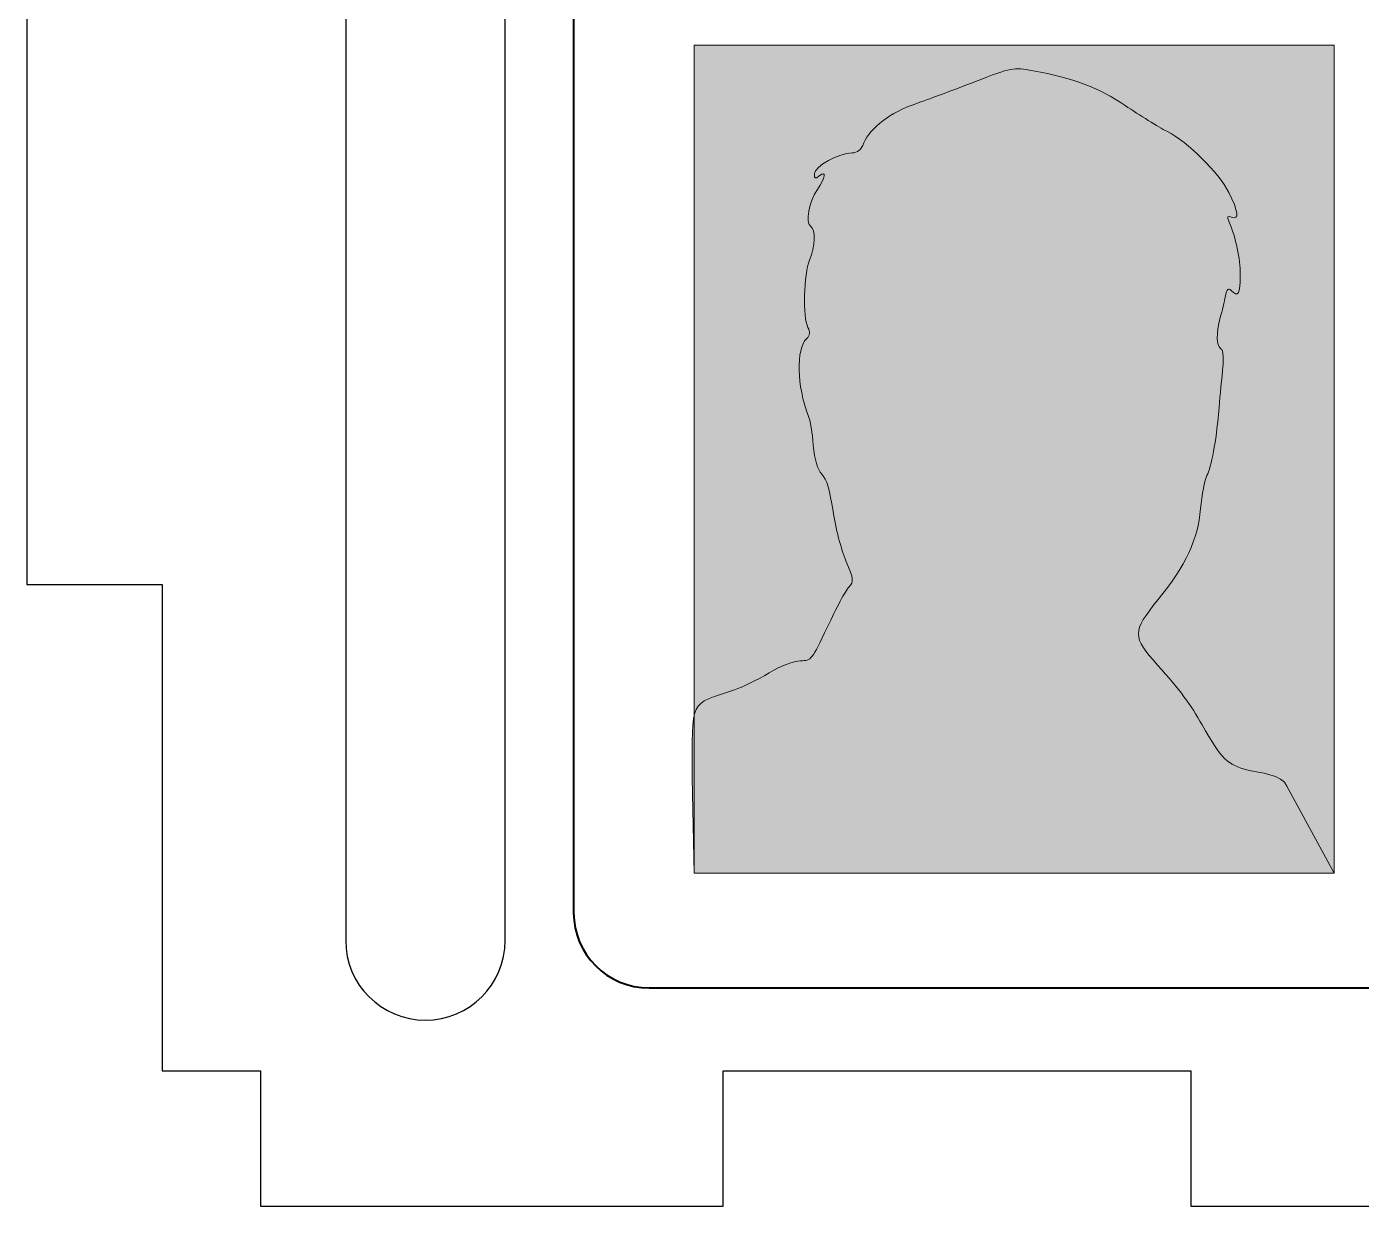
# Model space of a CAD drawing. Header units: millimetres. Extents: x 234 to 444, y 156 to 226.
# Drawn here: x 233.7 to 283.9, y 155.7 to 200 of the extents above; entities that cross this region are included whole.
import ezdxf

# ---------------------------------------------------------------- set-up
doc = ezdxf.new("R2010")
doc.units = ezdxf.units.MM
doc.header["$MEASUREMENT"] = 0
doc.layers.get('0').update_dxf_attribs({"lineweight": 0})

# ---------------------------------------------------------------- blocks, each defined once
blk = doc.blocks.new('Block_0')
at = {"transparency": 33554687}
h = blk.add_hatch(color=7, dxfattribs=at)
h.dxf.hatch_style = 2
h.paths.add_polyline_path([(258.775, 199.341), (282.85, 199.341), (282.85, 168.202), (258.775, 168.202)])
h = blk.add_hatch(color=7, dxfattribs=at)
h.dxf.hatch_style = 2
edge = h.paths.add_edge_path()
edge.add_spline(control_points=[(258.704, 171.793), (258.704, 174.807), (258.564, 174.516), (260.292, 175.101), (260.584, 175.2), (261.171, 175.485), (261.596, 175.736), (262.063, 176.011), (262.531, 176.192), (262.781, 176.193), (263.182, 176.195), (263.209, 176.23), (263.789, 177.466), (264.117, 178.165), (264.48, 178.841), (264.595, 178.967), (264.792, 179.184), (264.786, 179.241), (264.486, 179.949), (264.312, 180.363), (264.094, 181.204), (264.002, 181.819), (263.886, 182.599), (263.76, 183.02), (263.584, 183.213), (263.407, 183.407), (263.311, 183.732), (263.26, 184.304), (263.221, 184.752), (263.136, 185.252), (263.072, 185.417), (262.638, 186.524), (262.605, 187.911), (263.002, 188.307), (263.142, 188.445), (263.155, 188.55), (263.057, 188.733), (262.861, 189.097), (262.898, 190.746), (263.113, 191.259), (263.333, 191.783), (263.356, 192.403), (263.161, 192.523), (262.956, 192.649), (263.107, 193.494), (263.411, 193.919), (263.726, 194.359), (263.771, 194.666), (263.486, 194.431), (263.331, 194.303), (263.3, 194.317), (263.3, 194.515), (263.3, 194.783), (264.229, 195.296), (264.716, 195.296), (264.925, 195.296), (265.053, 195.404), (265.165, 195.672), (265.401, 196.24), (266.167, 196.819), (267.111, 197.143), (267.577, 197.302), (268.586, 197.678), (269.355, 197.977), (270.735, 198.513), (270.764, 198.518), (271.529, 198.383), (273.05, 198.113), (273.981, 197.762), (274.992, 197.077), (275.536, 196.708), (276.244, 196.271), (276.565, 196.106), (277.349, 195.702), (278.508, 194.557), (278.888, 193.811), (279.251, 193.097), (279.29, 192.762), (278.997, 192.874), (278.844, 192.932), (278.818, 192.9), (278.888, 192.732), (279.168, 192.062), (279.322, 191.341), (279.322, 190.702), (279.322, 189.981), (279.248, 189.855), (278.981, 190.122), (278.874, 190.228), (278.82, 190.174), (278.764, 189.905), (278.723, 189.708), (278.636, 189.346), (278.571, 189.1), (278.412, 188.502), (278.421, 188.036), (278.593, 187.93), (278.693, 187.869), (278.705, 187.566), (278.637, 186.903), (278.583, 186.385), (278.521, 185.74), (278.5, 185.468), (278.425, 184.521), (278.225, 183.451), (278.07, 183.162), (277.984, 183.002), (277.875, 182.442), (277.829, 181.917), (277.725, 180.741), (277.286, 179.804), (276.221, 178.482), (275.248, 177.276), (275.248, 177.108), (276.211, 176.032), (277.064, 175.079), (277.448, 174.564), (277.886, 173.784), (278.609, 172.498), (278.836, 172.275), (279.619, 172.082), (280.022, 171.982), (280.922, 171.914), (281.07, 171.482), (281.07, 171.482), (282.85, 168.202), (282.85, 168.202), (282.85, 168.202), (258.775, 168.202), (258.775, 168.202), (258.775, 168.202), (258.704, 171.793), (258.704, 171.793), (258.704, 171.793), (258.704, 171.793), (258.704, 171.793)], knot_values=[0, 0, 0, 0, 1, 1, 1, 2, 2, 2, 3, 3, 3, 4, 4, 4, 5, 5, 5, 6, 6, 6, 7, 7, 7, 8, 8, 8, 9, 9, 9, 10, 10, 10, 11, 11, 11, 12, 12, 12, 13, 13, 13, 14, 14, 14, 15, 15, 15, 16, 16, 16, 17, 17, 17, 18, 18, 18, 19, 19, 19, 20, 20, 20, 21, 21, 21, 22, 22, 22, 23, 23, 23, 24, 24, 24, 25, 25, 25, 26, 26, 26, 27, 27, 27, 28, 28, 28, 29, 29, 29, 30, 30, 30, 31, 31, 31, 32, 32, 32, 33, 33, 33, 34, 34, 34, 35, 35, 35, 36, 36, 36, 37, 37, 37, 38, 38, 38, 39, 39, 39, 40, 40, 40, 41, 41, 41, 42, 42, 42, 43, 43, 43, 44, 44, 44, 45, 45, 45, 45], degree=3, periodic=0)
blk.add_lwpolyline([(258.775, 199.341), (282.85, 199.341), (282.85, 168.202), (258.775, 168.202)], close=True)
at = {"color": 7, "lineweight": 40}
blk.add_open_spline([(257.086, 217.666), (257.086, 217.666), (336.233, 217.666), (336.233, 217.666), (337.802, 217.666), (339.074, 216.399), (339.074, 214.836), (339.074, 214.836), (339.074, 166.718), (339.074, 166.718), (339.074, 165.154), (337.802, 163.887), (336.233, 163.887), (336.233, 163.887), (257.086, 163.887), (257.086, 163.887), (255.517, 163.887), (254.244, 165.154), (254.244, 166.718), (254.244, 166.718), (254.244, 214.836), (254.244, 214.836), (254.244, 216.399), (255.517, 217.666), (257.086, 217.666)], degree=3, knots=[0, 0, 0, 0, 1, 1, 1, 2, 2, 2, 3, 3, 3, 4, 4, 4, 5, 5, 5, 6, 6, 6, 7, 7, 7, 8, 8, 8, 8], dxfattribs=at)
blk.add_open_spline([(258.704, 171.793), (258.704, 174.807), (258.564, 174.516), (260.292, 175.101), (260.584, 175.2), (261.171, 175.485), (261.596, 175.736), (262.063, 176.011), (262.531, 176.192), (262.781, 176.193), (263.182, 176.195), (263.209, 176.23), (263.789, 177.466), (264.117, 178.165), (264.48, 178.841), (264.595, 178.967), (264.792, 179.184), (264.786, 179.241), (264.486, 179.949), (264.312, 180.363), (264.094, 181.204), (264.002, 181.819), (263.886, 182.599), (263.76, 183.02), (263.584, 183.213), (263.407, 183.407), (263.311, 183.732), (263.26, 184.304), (263.221, 184.752), (263.136, 185.252), (263.072, 185.417), (262.638, 186.524), (262.605, 187.911), (263.002, 188.307), (263.142, 188.445), (263.155, 188.55), (263.057, 188.733), (262.861, 189.097), (262.898, 190.746), (263.113, 191.259), (263.333, 191.783), (263.356, 192.403), (263.161, 192.523), (262.956, 192.649), (263.107, 193.494), (263.411, 193.919), (263.726, 194.359), (263.771, 194.666), (263.486, 194.431), (263.331, 194.303), (263.3, 194.317), (263.3, 194.515), (263.3, 194.783), (264.229, 195.296), (264.716, 195.296), (264.925, 195.296), (265.053, 195.404), (265.165, 195.672), (265.401, 196.24), (266.167, 196.819), (267.111, 197.143), (267.577, 197.302), (268.586, 197.678), (269.355, 197.977), (270.735, 198.513), (270.764, 198.518), (271.529, 198.383), (273.05, 198.113), (273.981, 197.762), (274.992, 197.077), (275.536, 196.708), (276.244, 196.271), (276.565, 196.106), (277.349, 195.702), (278.508, 194.557), (278.888, 193.811), (279.251, 193.097), (279.29, 192.762), (278.997, 192.874), (278.844, 192.932), (278.818, 192.9), (278.888, 192.732), (279.168, 192.062), (279.322, 191.341), (279.322, 190.702), (279.322, 189.981), (279.248, 189.855), (278.981, 190.122), (278.874, 190.228), (278.82, 190.174), (278.764, 189.905), (278.723, 189.708), (278.636, 189.346), (278.571, 189.1), (278.412, 188.502), (278.421, 188.036), (278.593, 187.93), (278.693, 187.869), (278.705, 187.566), (278.637, 186.903), (278.583, 186.385), (278.521, 185.74), (278.5, 185.468), (278.425, 184.521), (278.225, 183.451), (278.07, 183.162), (277.984, 183.002), (277.875, 182.442), (277.829, 181.917), (277.725, 180.741), (277.286, 179.804), (276.221, 178.482), (275.248, 177.276), (275.248, 177.108), (276.211, 176.032), (277.064, 175.079), (277.448, 174.564), (277.886, 173.784), (278.609, 172.498), (278.836, 172.275), (279.619, 172.082), (280.022, 171.982), (280.922, 171.914), (281.07, 171.482), (281.07, 171.482), (282.85, 168.202), (282.85, 168.202), (282.85, 168.202), (258.775, 168.202), (258.775, 168.202), (258.775, 168.202), (258.704, 171.793), (258.704, 171.793), (258.704, 171.793), (258.704, 171.793), (258.704, 171.793)], degree=3, knots=[0, 0, 0, 0, 1, 1, 1, 2, 2, 2, 3, 3, 3, 4, 4, 4, 5, 5, 5, 6, 6, 6, 7, 7, 7, 8, 8, 8, 9, 9, 9, 10, 10, 10, 11, 11, 11, 12, 12, 12, 13, 13, 13, 14, 14, 14, 15, 15, 15, 16, 16, 16, 17, 17, 17, 18, 18, 18, 19, 19, 19, 20, 20, 20, 21, 21, 21, 22, 22, 22, 23, 23, 23, 24, 24, 24, 25, 25, 25, 26, 26, 26, 27, 27, 27, 28, 28, 28, 29, 29, 29, 30, 30, 30, 31, 31, 31, 32, 32, 32, 33, 33, 33, 34, 34, 34, 35, 35, 35, 36, 36, 36, 37, 37, 37, 38, 38, 38, 39, 39, 39, 40, 40, 40, 41, 41, 41, 42, 42, 42, 43, 43, 43, 44, 44, 44, 45, 45, 45, 45])

msp = doc.modelspace()

# ---------------------------------------------------------------- linework, layer by layer
at = {"color": 7, "lineweight": 25}
msp.add_lwpolyline([(294.867, 225.676), (277.467, 225.676), (277.467, 220.576), (259.867, 220.576), (259.867, 225.676), (242.467, 225.676), (242.467, 220.576), (238.767, 220.576), (238.767, 202.293), (233.667, 202.293), (233.667, 179.06), (238.767, 179.06), (238.767, 160.776), (242.467, 160.776), (242.467, 155.676), (259.867, 155.676), (259.867, 160.776), (277.467, 160.776), (277.467, 155.676), (294.867, 155.676)], dxfattribs=at)
msp.add_open_spline([(245.667, 215.676), (245.667, 217.333), (247.01, 218.676), (248.667, 218.676), (250.324, 218.676), (251.667, 217.333), (251.667, 215.676), (251.667, 215.676), (251.667, 165.676), (251.667, 165.676), (251.667, 164.02), (250.324, 162.676), (248.667, 162.676), (247.01, 162.676), (245.667, 164.02), (245.667, 165.676), (245.667, 165.676), (245.667, 215.676), (245.667, 215.676)], degree=3, knots=[0, 0, 0, 0, 1, 1, 1, 2, 2, 2, 3, 3, 3, 4, 4, 4, 5, 5, 5, 6, 6, 6, 6], dxfattribs=at)

# ---------------------------------------------------------------- block references
msp.add_blockref('Block_0', (0, 0))

doc.saveas('drawing.dxf')
